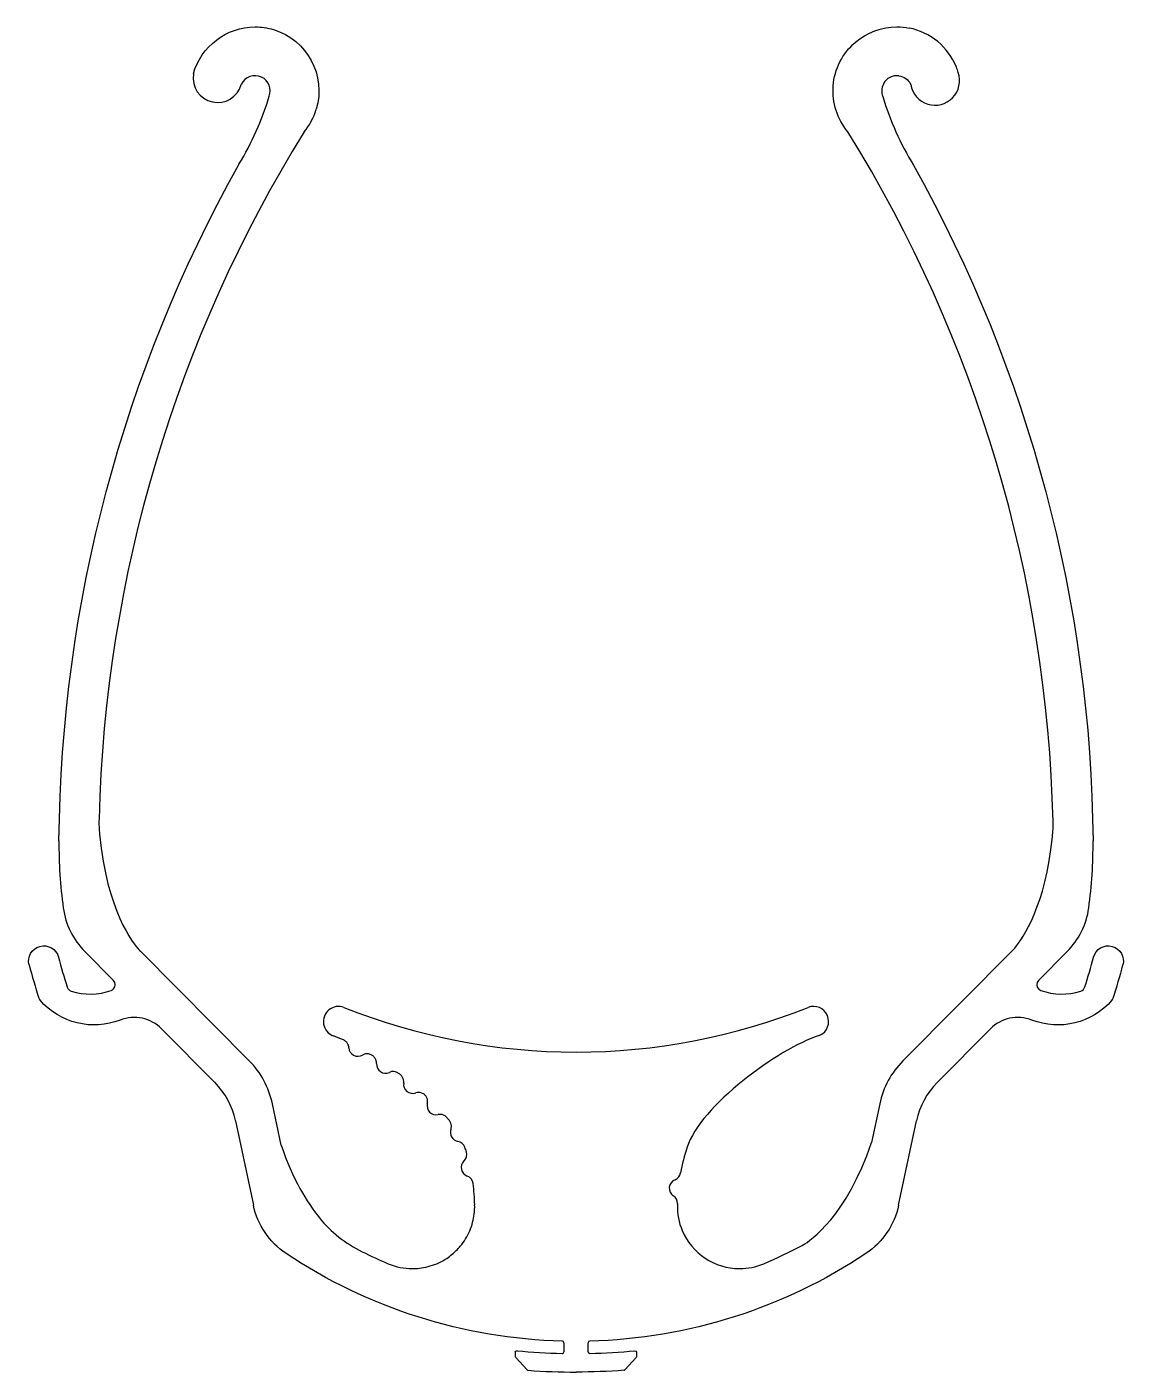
# Model space of a CAD drawing. Header units: millimetres. Extents: x 3 to 184, y -502 to -281.
import ezdxf

# ---------------------------------------------------------------- set-up
doc = ezdxf.new("R2010")
doc.units = ezdxf.units.MM
doc.layers.get('0').update_dxf_attribs({"linetype": 'CONTINUOUS'})

msp = doc.modelspace()

# ---------------------------------------------------------------- linework, layer by layer
for p, q in [((30.64, -288.46), (30.65, -288.47)), ((12.8, -432.92), (17.49, -437.66)), ((21.97, -432.91), (21.94, -432.88)), ((39.82, -450.89), (21.97, -432.91)), ((21.97, -432.91), (21.97, -432.91)), ((165.83, -432.34), (147.42, -450.89)), ((165.84, -432.33), (165.83, -432.34)), ((169.75, -437.66), (174.45, -432.92)), ((25.42, -445.64), (34.16, -454.44)), ((153.08, -454.44), (161.82, -445.64)), ((60.07, -450), (60.02, -449.97)), ((45.09, -464.8), (43.65, -457.96)), ((143.6, -457.96), (142.25, -464.34)), ((37.57, -460.75), (40.52, -474.68)), ((146.72, -474.68), (149.67, -460.75)), ((142.25, -464.34), (142.24, -464.36)), ((91.62, -497.3), (91.62, -498.8)), ((95.62, -498.81), (95.62, -497.3)), ((83.63, -498.86), (83.63, -499.54)), ((83.7, -499.72), (85.56, -501.75)), ((83.91, -498.61), (83.89, -498.61)), ((101.68, -501.75), (103.54, -499.72)), ((103.61, -499.54), (103.61, -498.86))]:
    msp.add_line(p, q)
for centre, radius, start, end in [((34.63, -289.14), 4.03, 170.4362, 344.7403), ((152.71, -289.56), 4.04, -170.8129, 19.3601), ((-3.75, -277.98), 48.97, 328.8279, 343.1888), ((190.25, -278.34), 48.16, 196.6811, 211.4349), ((54.55, -444.44), 2.5, 69.3364, 249.6808), ((132.69, -444.44), 2.5, -64.2066, 110.64), ((57.73, -448.65), 1.5, 183.511, 299.9258), ((62.28, -451.44), 1.5, 177.0352, 294.561), ((66.74, -454.77), 1.5, 171.8076, 289.1889), ((70.6, -458.29), 1.5, 166.1382, 282.2952), ((74.44, -462.67), 1.5, 160.5899, 260.1951), ((73.93, -465.63), 1.5, 19.9004, 80.1951), ((74.14, -466.31), 1.5, -45.7769, 16.5448), ((76.23, -468.46), 1.5, 134.2231, 249.6948), ((109.36, -469.07), 1.5, 291.7485, 349.5849), ((75.19, -471.28), 1.5, 7.3829, 69.6948), ((110.47, -471.86), 1.5, 111.7485, 236.1852), ((108.8, -474.35), 1.5, -1.6406, 56.1852)]:
    msp.add_arc(centre, radius, start, end)
for centre, major_axis, ratio, start_param, end_param in [((129.34, -300.67), (26.32, 14.52), 0.588792, 6.157312, 6.207361), ((146.47, -291.22), (2.13, -1.26), 0.996119, 0.958326, 0.976928), ((26.61, -283.99), (23.55, -12.05), 0.626871, 6.141591, 6.397744), ((73.24, -412.84), (14.58, 68.89), 0.915397, 1.788647, 1.946798), ((114.44, -414.88), (-3.45, 69.38), 0.925222, 4.509601, 4.668981), ((21.69, -424.02), (-4.32, 11.87), 0.996143, 1.358775, 2.006076), ((165.48, -423.9), (-4.13, 12.06), 0.992636, 3.59665, 4.240355), ((32.92, -434.74), (-19.11, 52.55), 0.502599, 1.397042, 1.499747), ((154.34, -434.75), (19.1, 52.55), 0.502398, 4.783374, 4.886078), ((170.12, -438.14), (-0.427, -0.65), 0.77111, 4.45021, 5.016061), ((10.41, -438.27), (5.14, 2.45), 0.417458, 3.08696, 3.255541), ((10.86, -438.41), (-0.567, -0.888), 0.96723, 5.608318, 6.532527), ((15.31, -436.42), (2.08, -2.73), 0.557364, 6.121465, 6.34836), ((176.75, -438.21), (5.23, -2.51), 0.413974, 6.171658, 6.338651), ((28.52, -461.53), (13.88, 7.1), 0.953852, 6.03089, 6.578835), ((158.63, -461.46), (13.87, -6.84), 0.958232, 2.831276, 3.38078), ((24.9, -463.54), (10.84, 7.16), 0.989239, 5.912813, 6.478841), ((162.23, -463.36), (12.82, 0.27), 0.991659, 2.343358, 2.914202), ((42.85, -475.99), (28.64, 18.88), 0.980951, 5.994291, 6.018248), ((149.19, -475.3), (38.9, 0.26), 0.922263, 2.846515, 2.967537), ((42.85, -475.99), (28.64, 18.88), 0.980951, 5.731798, 5.836628), ((129.79, -473.21), (19.34, 3.43), 0.715655, 2.997808, 3.304241), ((149.19, -475.3), (38.9, 0.26), 0.922263, 3.109081, 3.115364), ((119.09, -464.88), (36.19, 17.14), 0.497961, 4.627568, 4.802682), ((84.01, -499.55), (0.381, -0.004), 0.79886, 3.148733, 3.750958), ((86.42, -440.49), (74.06, -14.53), 0.766306, 4.988186, 5.089296), ((103.23, -499.55), (0.38, 0.007), 0.799249, 5.664871, 6.267897), ((85.69, -501.56), (-0.131, 0.244), 0.807996, 1.928642, 2.684204), ((75.55, -428.67), (77.88, -41.71), 0.776306, 5.227336, 5.322323), ((101.54, -501.63), (0.163, 0.151), 0.83923, 3.931836, 4.803274)]:
    msp.add_ellipse(centre, major_axis=major_axis, ratio=ratio, start_param=start_param, end_param=end_param)
for points, knots in [([(30.64, -288.46), (31.89, -283.91), (36.1, -280.72), (40.79, -280.72), (41.81, -280.72), (42.83, -280.87), (43.82, -281.16)], [66, 66, 66, 66, 67, 67, 67, 68, 68, 68, 68]), ([(139.6, -283.25), (141.51, -281.62), (143.94, -280.72), (146.45, -280.72), (147.12, -280.72), (147.79, -280.78), (148.44, -280.91)], [119, 119, 119, 119, 120, 120, 120, 120.219642, 120.219642, 120.219642, 120.219642]), ([(138.38, -298), (136.6, -295.88), (135.74, -293.2), (135.95, -290.44), (136.17, -287.63), (137.46, -285.08), (139.6, -283.25)], [117, 117, 117, 117, 118, 118, 118, 119, 119, 119, 119]), ([(43.12, -292.14), (43.58, -290.95), (43.03, -289.54), (41.87, -288.99), (40.61, -288.39), (39.1, -288.93), (38.52, -290.2)], [61.030901, 61.030901, 61.030901, 61.030901, 62, 62, 62, 63, 63, 63, 63]), ([(48.86, -298), (27.76, -332.07), (16.12, -371.11), (15.11, -411.13), (15.09, -411.95), (15.12, -412.78), (15.19, -413.6), (16.39, -426.26), (20.75, -431.61), (21.76, -432.7)], [70, 70, 70, 70, 71, 71, 71, 72, 72, 72, 73, 73, 73, 73]), ([(165.84, -432.33), (167.23, -430.67), (170.9, -425.33), (172.04, -414.05), (172.13, -413.19), (172.17, -412.32), (172.14, -411.45), (171.18, -371.32), (159.54, -332.16), (138.38, -298)], [114, 114, 114, 114, 115, 115, 115, 116, 116, 116, 117, 117, 117, 117]), ([(178.81, -433.83), (179.17, -432.5), (180.53, -431.7), (181.87, -432.06), (183.2, -432.41), (184, -433.78), (183.64, -435.12)], [144, 144, 144, 144, 145, 145, 145, 146, 146, 146, 146]), ([(21.78, -432.72), (21.83, -432.77), (21.88, -432.82), (21.91, -432.85), (21.92, -432.86), (21.93, -432.87), (21.94, -432.88)], [74, 74, 74, 74, 75, 75, 75, 76, 76, 76, 76]), ([(170.12, -439.3), (172.24, -440.07), (174.57, -440.11), (176.72, -439.41), (177.03, -439.3), (177.27, -439.05), (177.37, -438.74), (177.89, -437.12), (178.37, -435.48), (178.81, -433.83)], [141, 141, 141, 141, 142, 142, 142, 143, 143, 143, 144, 144, 144, 144]), ([(56.24, -448.74), (56.23, -448.55), (56.18, -448.36), (56.01, -448.02), (55.91, -447.88), (55.66, -447.63), (55.51, -447.54), (55.35, -447.46)], [0, 0, 0, 0, 0.0585967, 0.0585967, 0.1111399, 0.1111399, 0.1636832, 0.1636832, 0.1636832, 0.1636832]), ([(60.02, -449.97), (59.85, -449.87), (59.67, -449.8), (59.3, -449.74), (59.13, -449.74), (58.79, -449.8), (58.63, -449.86), (58.48, -449.95)], [0, 0, 0, 0, 0.0585967, 0.0585967, 0.1100157, 0.1100157, 0.1614347, 0.1614347, 0.1614347, 0.1614347]), ([(60.78, -451.36), (60.79, -451.16), (60.76, -450.97), (60.64, -450.62), (60.56, -450.47), (60.34, -450.21), (60.21, -450.09), (60.07, -450)], [0, 0, 0, 0, 0.0585967, 0.0585967, 0.1097923, 0.1097923, 0.160988, 0.160988, 0.160988, 0.160988]), ([(64.42, -452.96), (64.26, -452.84), (64.09, -452.76), (63.73, -452.67), (63.56, -452.65), (63.22, -452.68), (63.06, -452.73), (62.9, -452.8)], [0, 0, 0, 0, 0.0585967, 0.0585967, 0.1096474, 0.1096474, 0.1606982, 0.1606982, 0.1606982, 0.1606982]), ([(65.25, -454.56), (65.28, -454.37), (65.27, -454.17), (65.18, -453.82), (65.11, -453.66), (64.92, -453.37), (64.81, -453.25), (64.67, -453.15)], [0, 0, 0, 0, 0.0585967, 0.0585967, 0.1096837, 0.1096837, 0.1607708, 0.1607708, 0.1607708, 0.1607708]), ([(68.73, -456.5), (68.59, -456.37), (68.42, -456.26), (68.08, -456.14), (67.91, -456.11), (67.56, -456.11), (67.39, -456.13), (67.23, -456.19)], [0, 0, 0, 0, 0.0585967, 0.0585967, 0.1099505, 0.1099505, 0.1613043, 0.1613043, 0.1613043, 0.1613043]), ([(69.14, -457.93), (69.19, -457.74), (69.2, -457.54), (69.15, -457.19), (69.1, -457.03), (68.95, -456.74), (68.85, -456.61), (68.73, -456.5)], [0, 0, 0, 0, 0.0585967, 0.0585967, 0.1075386, 0.1075386, 0.1564804, 0.1564804, 0.1564804, 0.1564804]), ([(72.39, -460.26), (72.26, -460.11), (72.11, -459.99), (71.78, -459.81), (71.61, -459.76), (71.27, -459.71), (71.09, -459.72), (70.92, -459.76)], [0, 0, 0, 0, 0.0585967, 0.0585967, 0.1112448, 0.1112448, 0.163893, 0.163893, 0.163893, 0.163893]), ([(73.02, -462.17), (73.09, -461.99), (73.12, -461.79), (73.1, -461.44), (73.07, -461.29), (72.95, -461), (72.88, -460.86), (72.78, -460.74)], [0, 0, 0, 0, 0.0585967, 0.0585967, 0.105348, 0.105348, 0.1520994, 0.1520994, 0.1520994, 0.1520994]), ([(45.09, -464.8), (46.98, -470.35), (49.32, -474.18), (51.38, -476.73), (53.28, -479.09), (55.7, -480.98), (58.42, -482.32), (59.83, -483.02), (61.27, -483.68), (62.71, -484.29)], [81, 81, 81, 81, 82, 82, 82, 83, 83, 83, 84, 84, 84, 84]), ([(111.1, -478.84), (112.71, -482.64), (116.41, -485.1), (120.54, -485.1), (121.91, -485.1), (123.25, -484.83), (124.52, -484.29)], [102, 102, 102, 102, 103, 103, 103, 104, 104, 104, 104]), ([(91.62, -497.3), (91.62, -497.16), (91.51, -497.05), (91.37, -497.04), (75.16, -496.62), (59.39, -491.62), (45.9, -482.61)], [31, 31, 31, 31, 32, 32, 32, 33, 33, 33, 33]), ([(72.35, -483.41), (72.98, -482.99), (73.57, -482.49), (74.11, -481.93), (74.27, -481.76), (74.43, -481.59), (74.58, -481.41)], [86.7158772, 86.7158772, 86.7158772, 86.7158772, 87, 87, 87, 87.0858223, 87.0858223, 87.0858223, 87.0858223]), ([(141.34, -482.61), (127.85, -491.62), (112.09, -496.62), (95.87, -497.04), (95.73, -497.05), (95.62, -497.16), (95.62, -497.3)], [8, 8, 8, 8, 9, 9, 9, 10, 10, 10, 10]), ([(62.71, -484.29), (63.98, -484.83), (65.32, -485.1), (66.7, -485.1), (66.78, -485.1), (66.86, -485.1), (66.93, -485.09)], [84, 84, 84, 84, 85, 85, 85, 86, 86, 86, 86]), ([(91.36, -499.06), (91.36, -499.06), (91.36, -499.06), (91.37, -499.06), (91.51, -499.06), (91.62, -498.94), (91.62, -498.8)], [28, 28, 28, 28, 29, 29, 29, 30, 30, 30, 30])]:
    msp.add_open_spline(points, degree=3, knots=knots)
for points in [[(43.82, -281.16), (49.38, -282.84), (52.54, -288.72), (50.87, -294.27)], [(156.23, -287.37), (154.91, -284.03), (151.93, -281.59), (148.44, -280.91)], [(146.78, -288.77), (145.75, -288.63), (144.7, -289.15), (144.21, -290.13)], [(146.78, -288.77), (147.59, -288.87), (148.33, -289.37), (148.7, -290.16)], [(144.21, -290.13), (143.88, -290.79), (143.87, -291.53), (144.12, -292.16)], [(38.08, -303.46), (38.1, -303.41), (38.12, -303.37), (38.15, -303.33)], [(8.52, -414.7), (8.88, -375.73), (19.04, -337.47), (38.08, -303.46)], [(149.17, -303.46), (168.19, -337.47), (178.36, -375.73), (178.72, -414.7)], [(5.37, -432.06), (6.71, -431.7), (8.08, -432.5), (8.43, -433.83)], [(3.6, -435.12), (3.24, -433.78), (4.04, -432.41), (5.37, -432.06)], [(8.43, -433.83), (8.87, -435.49), (9.36, -437.13), (9.88, -438.76)], [(21.76, -432.7), (21.77, -432.7), (21.77, -432.71), (21.78, -432.72)], [(17.49, -439.07), (17.88, -438.68), (17.88, -438.05), (17.49, -437.66)], [(169.51, -438.02), (169.33, -438.54), (169.59, -439.11), (170.12, -439.3)], [(10.52, -439.41), (12.67, -440.11), (15, -440.07), (17.12, -439.3)], [(18.61, -444.19), (13.96, -446), (8.69, -444.7), (5.41, -440.94)], [(55.43, -442.1), (79.94, -451.92), (107.31, -451.92), (131.81, -442.1)], [(181.83, -440.94), (178.56, -444.7), (173.28, -446), (168.63, -444.19)], [(25.42, -445.64), (23.64, -443.84), (20.96, -443.28), (18.61, -444.19)], [(168.63, -444.19), (166.28, -443.28), (163.6, -443.84), (161.82, -445.64)], [(55.35, -447.46), (54.77, -447.2), (54.21, -446.97), (53.68, -446.79)], [(133.66, -446.74), (126.92, -448.84), (114.07, -458.4), (111.9, -465.12)], [(133.78, -446.69), (133.74, -446.71), (133.7, -446.72), (133.66, -446.74)], [(64.67, -453.15), (64.59, -453.09), (64.5, -453.02), (64.42, -452.96)], [(72.78, -460.74), (72.65, -460.58), (72.52, -460.42), (72.39, -460.26)], [(131.02, -481.19), (132.11, -480.54), (138.24, -476.43), (142.24, -464.36)], [(45.9, -482.61), (43.14, -480.77), (41.21, -477.93), (40.52, -474.68)], [(76.87, -476.12), (76.93, -475.62), (76.96, -475.12), (76.94, -474.62)], [(146.72, -474.68), (146.03, -477.93), (144.1, -480.77), (141.34, -482.61)], [(75.44, -480.21), (75.96, -479.36), (76.36, -478.43), (76.61, -477.46)], [(76.61, -477.46), (76.73, -477.02), (76.82, -476.57), (76.87, -476.12)], [(74.58, -481.41), (74.89, -481.03), (75.18, -480.63), (75.44, -480.21)], [(130.85, -481.28), (130.85, -481.28), (130.88, -481.27), (130.93, -481.24)], [(130.93, -481.24), (130.94, -481.23), (130.96, -481.22), (130.97, -481.21)], [(130.97, -481.21), (130.99, -481.21), (131, -481.2), (131.02, -481.19)], [(68.17, -484.99), (69.17, -484.85), (70.14, -484.56), (71.04, -484.14)], [(71.04, -484.14), (71.49, -483.93), (71.93, -483.68), (72.35, -483.41)], [(66.93, -485.09), (67.35, -485.09), (67.76, -485.05), (68.17, -484.99)], [(83.63, -498.86), (83.63, -498.72), (83.75, -498.61), (83.89, -498.61)], [(83.91, -498.61), (86.39, -498.86), (88.87, -499.01), (91.36, -499.06)], [(95.62, -498.81), (95.62, -498.95), (95.74, -499.06), (95.88, -499.06)], [(103.33, -498.61), (103.47, -498.6), (103.59, -498.7), (103.6, -498.84)], [(103.6, -498.84), (103.61, -498.85), (103.61, -498.85), (103.61, -498.86)], [(101.52, -501.83), (98.89, -502.03), (96.26, -502.13), (93.62, -502.12)]]:
    msp.add_open_spline(points, degree=3)

doc.saveas('drawing.dxf')
